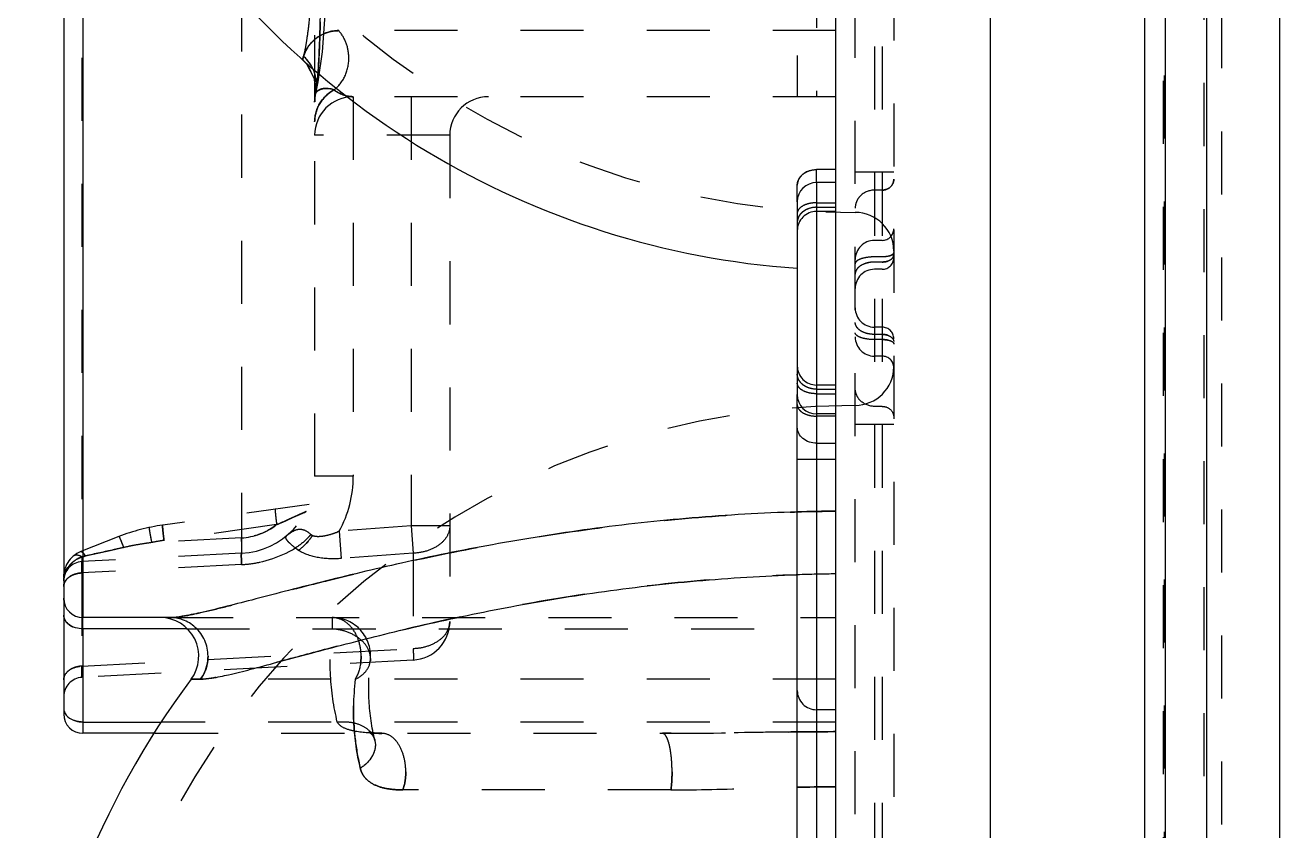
# Model space of a CAD drawing. Header units: millimetres. Extents: x -840 to 1682, y -9216 to -2117.
# Drawn here: x 872.12 to 904.62, y -2565.39 to -2544.51 of the extents above; entities that cross this region are included whole.
import ezdxf

# ---------------------------------------------------------------- set-up
doc = ezdxf.new("R2010")
doc.units = ezdxf.units.MM
doc.header["$LTSCALE"] = 16.335
doc.linetypes.add('HIDDEN', pattern=[0.2, 0.1, -0.1])
doc.layers.get('0').update_dxf_attribs({"linetype": 'CONTINUOUS'})
doc.layers.add('DEFAULT_2', color=8, linetype='HIDDEN')

msp = doc.modelspace()

# ---------------------------------------------------------------- linework, layer by layer
at = {"color": 7, "linetype": 'Continuous'}
for p, q in [((901.644, -2400.707), (901.644, -2613.018)), ((902.722, -2612.962), (902.722, -2400.763)), ((901.117, -2612.519), (901.117, -2401.206)), ((904.617, -2610.965), (904.617, -2402.76)), ((897.117, -2411.862), (897.117, -2601.862)), ((893.117, -2597.862), (893.117, -2415.862)), ((873.117, -2535.502), (873.117, -2559.362)), ((873.617, -2537.176), (873.617, -2559.862)), ((893.117, -2548.586), (892.617, -2548.586)), ((892.617, -2548.586), (892.617, -2594.306)), ((892.117, -2549.086), (892.117, -2554.085)), ((892.117, -2593.806), (892.117, -2554.216)), ((893.117, -2554.586), (892.617, -2554.586)), ((892.617, -2555.344), (893.117, -2555.344)), ((893.117, -2555.762), (892.117, -2555.762)), ((873.117, -2559.414), (873.117, -2562.362)), ((875.869, -2559.862), (873.617, -2559.862)), ((876.297, -2560.155), (873.617, -2560.155)), ((873.617, -2560.155), (873.617, -2562.862)), ((876.418, -2561.461), (876.658, -2561.462)), ((873.617, -2562.57), (875.64, -2562.57)), ((875.486, -2562.862), (873.617, -2562.862))]:
    msp.add_line(p, q, dxfattribs=at)
for centre, radius, start, end in [((893.617, -2529.362), 21.5, 157.7989, 265.9994), ((892.617, -2549.086), 0.5, 90, 180), ((892.617, -2554.086), 0.5, 180, 270), ((873.617, -2559.362), 0.5, 180, 270), ((875.617, -2560.862), 1, 323.1301, 90), ((893.617, -2574.362), 21.5, 143.1301, 268.6674), ((873.617, -2562.362), 0.5, 180, 270)]:
    msp.add_arc(centre, radius, start, end, dxfattribs=at)
for points, knots in [([(892.617, -2555.344), (892.493, -2555.344), (892.3, -2555.283), (892.146, -2555.095), (892.117, -2554.981), (892.117, -2554.926)], [0, 0, 0, 0, 0.525601, 0.769484, 1, 1, 1, 1]), ([(892.116, -2557.124), (891.209, -2557.152), (889.416, -2557.254), (886.782, -2557.545), (884.271, -2557.947), (881.942, -2558.421), (880.148, -2558.851), (878.857, -2559.18), (878.023, -2559.398), (877.3, -2559.584), (876.7, -2559.73), (876.238, -2559.825), (875.975, -2559.862), (875.869, -2559.862)], [0, 0, 0, 0, 0.164782, 0.326069, 0.481158, 0.626582, 0.757768, 0.816203, 0.868701, 0.914291, 0.951968, 0.980783, 1, 1, 1, 1]), ([(876.658, -2561.462), (876.757, -2561.462), (877.004, -2561.427), (877.435, -2561.335), (877.997, -2561.194), (878.676, -2561.013), (879.46, -2560.802), (880.68, -2560.478), (882.382, -2560.053), (884.599, -2559.583), (886.999, -2559.18), (889.523, -2558.887), (891.244, -2558.782), (892.115, -2558.753)], [0, 0, 0, 0, 0.018904, 0.047199, 0.084281, 0.129261, 0.181171, 0.239142, 0.369991, 0.515584, 0.6714, 0.833829, 1, 1, 1, 1]), ([(873.184, -2559.979), (873.174, -2559.965), (873.137, -2559.913), (873.117, -2559.849), (873.117, -2559.802)], [0, 0, 0, 0, 0.265158, 1, 1, 1, 1]), ([(873.367, -2560.108), (873.349, -2560.1), (873.281, -2560.069), (873.219, -2560.021), (873.184, -2559.979)], [0, 0, 0, 0, 0.26708, 1, 1, 1, 1]), ([(876.855, -2560.862), (876.855, -2560.724), (876.797, -2560.443), (876.553, -2560.104), (876.221, -2559.904), (875.98, -2559.862), (875.869, -2559.862)], [0, 0, 0, 0, 0.267981, 0.537295, 0.785636, 1, 1, 1, 1]), ([(873.617, -2560.155), (873.553, -2560.155), (873.467, -2560.143), (873.387, -2560.116), (873.367, -2560.108)], [0, 0, 0, 0, 0.755851, 1, 1, 1, 1]), ([(876.658, -2561.462), (876.687, -2561.424), (876.8, -2561.244), (876.855, -2561.027), (876.855, -2560.862)], [0, 0, 0, 0, 0.226307, 1, 1, 1, 1]), ([(873.117, -2562.216), (873.117, -2562.279), (873.176, -2562.417), (873.298, -2562.494), (873.367, -2562.522)], [0, 0, 0, 0, 0.457524, 1, 1, 1, 1]), ([(873.367, -2562.522), (873.387, -2562.53), (873.467, -2562.558), (873.553, -2562.57), (873.617, -2562.57)], [0, 0, 0, 0, 0.244149, 1, 1, 1, 1])]:
    msp.add_open_spline(points, degree=3, knots=knots, dxfattribs=at)
at = {"layer": 'DEFAULT_2', "color": 8, "linetype": 'HIDDEN'}
for p, q in [((901.591, -2402.204), (901.591, -2611.521)), ((902.644, -2402.259), (902.644, -2611.466)), ((903.117, -2610.967), (903.117, -2402.758)), ((901.617, -2411.862), (901.617, -2601.862)), ((894.617, -2415.862), (894.617, -2597.862)), ((893.617, -2594.362), (893.617, -2419.362)), ((894.117, -2420.919), (894.117, -2592.806)), ((894.317, -2420.919), (894.317, -2592.806)), ((892.117, -2509.359), (892.117, -2546.362)), ((879.617, -2512.1), (879.617, -2556.199)), ((873.591, -2532.287), (873.591, -2558.412)), ((892.617, -2536.408), (892.617, -2546.362)), ((877.722, -2540.294), (877.722, -2558.196)), ((879.817, -2545.196), (879.906, -2543.999)), ((893.117, -2544.651), (880.24, -2544.651)), ((879.33, -2545.314), (879.305, -2545.406)), ((879.33, -2545.314), (879.306, -2545.407)), ((879.304, -2545.405), (879.416, -2545.522)), ((879.306, -2545.407), (879.407, -2545.512)), ((879.407, -2545.512), (879.605, -2545.891)), ((879.416, -2545.522), (879.609, -2545.909)), ((879.605, -2545.891), (879.628, -2546.302)), ((879.609, -2545.909), (879.628, -2546.301)), ((879.612, -2545.917), (879.628, -2546.302)), ((879.617, -2546.503), (879.65, -2546.249)), ((879.628, -2546.302), (879.617, -2546.45)), ((879.641, -2546.274), (879.628, -2546.302)), ((879.641, -2546.274), (879.65, -2546.249)), ((879.653, -2546.237), (879.65, -2546.249)), ((893.117, -2546.362), (880.617, -2546.362)), ((880.617, -2546.362), (880.617, -2556.199)), ((882.117, -2546.362), (882.117, -2557.488)), ((883.117, -2547.362), (879.617, -2547.362)), ((883.117, -2547.362), (883.117, -2559.964)), ((893.117, -2548.251), (892.617, -2548.251)), ((892.617, -2548.586), (892.617, -2548.251)), ((894.617, -2548.317), (893.617, -2548.317)), ((892.117, -2549.086), (892.117, -2548.659)), ((894.317, -2548.784), (894.117, -2548.784)), ((892.617, -2549.111), (893.117, -2549.111)), ((892.617, -2549.229), (893.117, -2549.229)), ((893.117, -2549.336), (892.617, -2549.336)), ((894.317, -2550.086), (894.117, -2550.086)), ((894.317, -2550.514), (894.117, -2550.514)), ((894.317, -2550.648), (894.117, -2550.648)), ((894.317, -2550.836), (894.117, -2550.836)), ((894.317, -2552.336), (894.117, -2552.336)), ((894.317, -2552.523), (894.117, -2552.523)), ((894.317, -2552.657), (894.117, -2552.657)), ((894.317, -2553.086), (894.117, -2553.086)), ((893.117, -2553.836), (892.617, -2553.836)), ((892.117, -2554.216), (892.117, -2554.085)), ((892.617, -2553.943), (893.117, -2553.943)), ((892.617, -2554.061), (893.117, -2554.061)), ((894.317, -2554.388), (894.117, -2554.388)), ((893.117, -2554.642), (892.617, -2554.642)), ((894.617, -2554.855), (893.617, -2554.855)), ((880.617, -2556.199), (879.617, -2556.199)), ((879.478, -2556.932), (875.682, -2557.466)), ((879.35, -2557.135), (879.376, -2557.123)), ((878.633, -2557.452), (875.717, -2557.862)), ((882.117, -2557.488), (880.256, -2557.626)), ((880.256, -2557.626), (880.308, -2558.332)), ((883.117, -2557.488), (882.117, -2557.488)), ((882.117, -2557.488), (882.17, -2558.194)), ((874.549, -2557.763), (873.561, -2558.151)), ((874.325, -2558.123), (874.615, -2558.059)), ((874.615, -2558.059), (874.67, -2558.046)), ((877.722, -2557.797), (875.396, -2557.918)), ((877.722, -2558.196), (873.591, -2558.412)), ((873.678, -2558.266), (874.325, -2558.123)), ((882.17, -2558.194), (880.308, -2558.332)), ((882.17, -2558.194), (882.17, -2560.67)), ((877.722, -2558.488), (873.591, -2558.705)), ((873.591, -2558.705), (873.591, -2561.12)), ((873.117, -2559.414), (873.117, -2559.362)), ((873.617, -2560.155), (873.617, -2559.862)), ((875.869, -2559.862), (893.117, -2559.862)), ((880.067, -2559.862), (880.067, -2560.155)), ((876.297, -2560.155), (892.117, -2560.155)), ((873.591, -2561.12), (882.17, -2560.67)), ((882.17, -2560.963), (873.591, -2561.412)), ((881.064, -2560.923), (881.06, -2560.983)), ((893.117, -2561.462), (876.418, -2561.462)), ((893.117, -2562.251), (892.617, -2562.251)), ((893.117, -2562.57), (875.64, -2562.57)), ((875.486, -2562.862), (888.623, -2562.862)), ((881.028, -2562.824), (881.021, -2562.821)), ((881.021, -2562.821), (881.032, -2562.828)), ((881.032, -2562.828), (881.07, -2562.858)), ((881.07, -2562.858), (881.114, -2562.909)), ((881.114, -2562.909), (881.151, -2562.972)), ((881.169, -2563.018), (881.177, -2563.047)), ((881.177, -2563.046), (881.178, -2563.051)), ((881.178, -2563.051), (881.19, -2563.16)), ((881.178, -2563.052), (881.19, -2563.16)), ((888.845, -2564.329), (881.905, -2564.329))]:
    msp.add_line(p, q, dxfattribs=at)
for points in [[(879.653, -2546.237), (879.71, -2545.976), (879.817, -2545.196)], [(879.303, -2545.405), (879.43, -2545.54), (879.612, -2545.917)], [(881.022, -2562.822), (881.021, -2562.821), (881.047, -2562.839)], [(881.36, -2562.862), (881.216, -2562.857), (881.106, -2562.843), (881.038, -2562.827), (881.022, -2562.822)], [(881.229, -2562.858), (881.123, -2562.846), (881.051, -2562.831), (881.028, -2562.824)], [(881.047, -2562.839), (881.094, -2562.884), (881.139, -2562.948), (881.169, -2563.018)], [(881.151, -2562.972), (881.174, -2563.035), (881.177, -2563.045)]]:
    msp.add_lwpolyline(points, dxfattribs=at)
for centre, radius, start, end in [((893.617, -2529.362), 20, 90, 270), ((878.673, -2546.059), 0.992, 8.0709, 48.2993), ((866.28, -2544.809), 13.458, 355.6673, 356.3039), ((861.33, -2544.483), 18.419, 356.2852, 356.8278), ((879.52, -2545.429), 0.966, 318.0508, 320.8029), ((880.619, -2546.492), 1.001, 167.4317, 179.9808), ((880.617, -2547.362), 1, 90, 180), ((880.618, -2545.642), 0.721, 266.688, 269.983), ((884.117, -2547.362), 1, 90, 180), ((892.617, -2549.836), 0.5, 90, 180), ((893.617, -2550.362), 1, 0, 90), ((894.317, -2549.786), 0.3, 270, 0), ((894.117, -2550.586), 0.5, 90, 180), ((894.317, -2550.536), 0.3, 270, 0), ((894.117, -2551.336), 0.5, 90, 180), ((894.117, -2551.836), 0.5, 180, 270), ((894.317, -2552.636), 0.3, 0, 90), ((894.117, -2552.586), 0.5, 180, 270), ((894.317, -2553.386), 0.3, 0, 90), ((892.617, -2553.336), 0.5, 180, 270), ((893.617, -2553.362), 1, 270, 0), ((893.617, -2574.362), 20, 90, 270), ((877.617, -2556.199), 2, 273, 359.9997), ((877.617, -2556.199), 3, 331.5902, 360), ((876.239, -2551.559), 6.361, 292.1148, 293.2213), ((874.819, -2548.257), 9.955, 293.2357, 294.1017), ((893.619, -2607.116), 50.015, 90.575, 91.723), ((876.378, -2562.417), 5, 98, 111.4545), ((882.215, -2556.942), 6.563, 186.2707, 188.0513), ((877.638, -2556.199), 1.599, 272.9982, 308.4575), ((876.53, -2566.485), 8.641, 97.5424, 102.4277), ((876.458, -2566.118), 8.267, 100.8337, 102.4864), ((876.516, -2566.424), 8.579, 99.2003, 100.8347), ((876.557, -2566.674), 8.832, 97.5561, 99.2013), ((876.356, -2562.414), 4.597, 97.9988, 102.0629), ((876.359, -2562.43), 4.614, 99.3561, 102.0558), ((876.351, -2562.379), 4.562, 97.998, 99.3633), ((877.572, -2555.503), 2.987, 272.9986, 301.2045), ((877.59, -2555.534), 2.951, 300.0207, 301.2151), ((879.7, -2557.361), 0.908, 230.2085, 236.7584), ((873.817, -2558.803), 0.7, 111.4547, 185.3746), ((873.755, -2558.876), 0.605, 109.8967, 119.1545), ((873.747, -2558.856), 0.584, 104.6095, 109.8629), ((873.617, -2558.911), 0.5, 93.0021, 180.0441), ((892.477, -2558.398), 18.888, 180.4487, 180.9297), ((877.562, -2555.47), 3.023, 273.0327, 282.1666), ((893.614, -2604.176), 45.448, 90.6258, 91.8896), ((880.067, -2560.862), 1, 353.0518, 90), ((882.117, -2559.964), 1, 273, 0), ((879.497, -2560.862), 1.323, 352.4993, 0.0021), ((880.563, -2560.922), 0.5, 348.4836, 353.0033), ((873.616, -2561.757), 0.637, 92.197, 98.1451), ((873.617, -2561.912), 0.5, 93, 180), ((887.158, -2562.252), 6.536, 173.065, 185.3645), ((887.171, -2562.248), 6.55, 185.3873, 186.631), ((881.321, -2558.178), 4.684, 266.8304, 267.9664), ((880.678, -2563.17), 0.515, 26.8518, 31.8479), ((880.695, -2563.161), 0.496, 13.4057, 26.8677), ((881.356, -2557.109), 5.754, 267.9986, 270.0427), ((893.608, -2695.836), 133.018, 90.21145, 90.6423), ((887.28, -2562.233), 6.659, 186.6501, 193.3389), ((894.036, -2669.455), 105.213, 90.5004, 91.04549)]:
    msp.add_arc(centre, radius, start, end, dxfattribs=at)
msp.add_ellipse((892.617, -2561.751), major_axis=(0.5, 0), ratio=1, start_param=3.141593, end_param=4.712389, dxfattribs=at)
for points, knots in [([(879.33, -2545.314), (879.349, -2545.256), (879.383, -2545.1), (879.431, -2544.812), (879.48, -2544.415), (879.546, -2543.673), (879.601, -2542.488), (879.622, -2540.783), (879.592, -2538.74), (879.521, -2536.423), (879.421, -2533.904), (879.357, -2532.165), (879.33, -2531.274)], [0, 0, 0, 0, 0.01318, 0.033941, 0.062318, 0.098335, 0.192886, 0.315244, 0.462127, 0.628739, 0.80983, 1, 1, 1, 1]), ([(879.641, -2531.353), (879.655, -2532.294), (879.688, -2534.134), (879.739, -2536.804), (879.776, -2539.268), (879.793, -2541.446), (879.788, -2543.049), (879.77, -2544.135), (879.753, -2544.787), (879.731, -2545.323), (879.708, -2545.738), (879.683, -2546.029), (879.665, -2546.183), (879.653, -2546.237)], [0, 0, 0, 0, 0.189462, 0.370778, 0.538092, 0.686032, 0.809587, 0.861006, 0.90496, 0.941042, 0.968999, 0.988693, 1, 1, 1, 1]), ([(879.721, -2545.502), (879.738, -2545.185), (879.765, -2544.433), (879.798, -2542.507), (879.79, -2540.898), (879.778, -2539.725)], [0, 0, 0, 0, 0.165062, 0.390667, 1, 1, 1, 1]), ([(880.24, -2544.651), (880.043, -2544.646), (879.768, -2544.743), (879.528, -2544.959), (879.426, -2545.098), (879.371, -2545.205), (879.342, -2545.278), (879.327, -2545.322), (879.318, -2545.356), (879.309, -2545.382), (879.309, -2545.397), (879.304, -2545.405), (879.305, -2545.406)], [0, 0, 0, 0, 0.458965, 0.619135, 0.750675, 0.856063, 0.898798, 0.934482, 0.962796, 0.983373, 0.995824, 1, 1, 1, 1]), ([(880.24, -2544.651), (880.043, -2544.647), (879.768, -2544.743), (879.528, -2544.959), (879.426, -2545.098), (879.371, -2545.205), (879.342, -2545.278), (879.327, -2545.322), (879.318, -2545.356), (879.309, -2545.382), (879.309, -2545.397), (879.304, -2545.405), (879.305, -2545.406)], [0, 0, 0, 0, 0.458961, 0.619129, 0.750668, 0.856053, 0.898788, 0.934473, 0.962787, 0.983368, 0.995824, 1, 1, 1, 1]), ([(879.306, -2545.407), (879.304, -2545.406), (879.308, -2545.397), (879.309, -2545.382), (879.317, -2545.356), (879.327, -2545.322), (879.342, -2545.278), (879.371, -2545.205), (879.426, -2545.097), (879.528, -2544.96), (879.685, -2544.818), (879.869, -2544.718), (880.061, -2544.66), (880.177, -2544.651), (880.24, -2544.651)], [0, 0, 0, 0, 0.004675, 0.017281, 0.037659, 0.065623, 0.10098, 0.143386, 0.248022, 0.378467, 0.537313, 0.734319, 0.854472, 1, 1, 1, 1]), ([(880.502, -2545.362), (880.502, -2545.232), (880.458, -2544.973), (880.324, -2544.746), (880.24, -2544.651)], [0, 0, 0, 0, 0.507721, 1, 1, 1, 1]), ([(879.329, -2545.319), (879.338, -2545.29), (879.397, -2545.128), (879.503, -2544.98), (879.612, -2544.887)], [0, 0, 0, 0, 0.173369, 1, 1, 1, 1]), ([(879.305, -2545.406), (879.304, -2545.405), (879.309, -2545.395), (879.31, -2545.38), (879.319, -2545.351), (879.325, -2545.329), (879.329, -2545.317)], [0, 0, 0, 0, 0.068008, 0.258154, 0.569466, 1, 1, 1, 1]), ([(879.305, -2545.406), (879.307, -2545.406), (879.305, -2545.395), (879.313, -2545.382), (879.318, -2545.352), (879.325, -2545.331), (879.329, -2545.319)], [0, 0, 0, 0, 0.06358, 0.253607, 0.567969, 1, 1, 1, 1]), ([(879.305, -2545.406), (879.307, -2545.406), (879.306, -2545.399), (879.309, -2545.393), (879.312, -2545.378), (879.318, -2545.353), (879.325, -2545.331), (879.329, -2545.319)], [0, 0, 0, 0, 0.063419, 0.142589, 0.253417, 0.567829, 1, 1, 1, 1]), ([(879.641, -2546.274), (879.68, -2546.099), (879.661, -2545.731), (879.457, -2545.427), (879.33, -2545.315)], [0, 0, 0, 0, 0.513953, 1, 1, 1, 1]), ([(880.117, -2546.188), (880.238, -2546.094), (880.436, -2545.837), (880.502, -2545.522), (880.502, -2545.362)], [0, 0, 0, 0, 0.488968, 1, 1, 1, 1]), ([(879.653, -2546.237), (879.664, -2546.187), (879.681, -2546.05), (879.693, -2545.912), (879.7, -2545.825)], [0, 0, 0, 0, 0.369086, 1, 1, 1, 1]), ([(879.617, -2547.013), (879.617, -2546.842), (879.717, -2546.502), (879.975, -2546.266), (880.118, -2546.188)], [0, 0, 0, 0, 0.51223, 1, 1, 1, 1]), ([(880.118, -2546.188), (879.97, -2546.269), (879.713, -2546.508), (879.617, -2546.848), (879.617, -2547.013)], [0, 0, 0, 0, 0.505365, 1, 1, 1, 1]), ([(880.118, -2546.188), (880.082, -2546.17), (880.013, -2546.157), (879.925, -2546.152), (879.859, -2546.149), (879.796, -2546.161), (879.738, -2546.181), (879.675, -2546.229), (879.656, -2546.244), (879.623, -2546.308), (879.628, -2546.302)], [0, 0, 0, 0, 0.215863, 0.370027, 0.480604, 0.573964, 0.717423, 0.822659, 0.955181, 1, 1, 1, 1]), ([(879.629, -2546.301), (879.627, -2546.3), (879.634, -2546.293), (879.636, -2546.28), (879.651, -2546.258), (879.672, -2546.231), (879.709, -2546.2), (879.765, -2546.17), (879.849, -2546.147), (879.916, -2546.152), (879.955, -2546.153)], [0, 0, 0, 0, 0.013121, 0.052203, 0.116816, 0.207958, 0.327787, 0.48619, 0.698116, 1, 1, 1, 1]), ([(879.628, -2546.302), (879.627, -2546.308), (879.639, -2546.274), (879.65, -2546.261), (879.674, -2546.229), (879.71, -2546.2), (879.767, -2546.169), (879.852, -2546.147), (879.92, -2546.152), (879.96, -2546.154)], [0, 0, 0, 0, 0.052826, 0.11684, 0.207339, 0.327233, 0.483828, 0.696422, 1, 1, 1, 1]), ([(880.118, -2546.188), (880.058, -2546.156), (879.947, -2546.152), (879.815, -2546.152), (879.737, -2546.183), (879.686, -2546.217), (879.657, -2546.25), (879.641, -2546.273), (879.634, -2546.288), (879.63, -2546.293), (879.63, -2546.303), (879.629, -2546.301)], [0, 0, 0, 0, 0.370307, 0.571593, 0.717414, 0.822141, 0.90051, 0.955617, 0.974952, 0.988834, 1, 1, 1, 1]), ([(880.118, -2546.188), (880.057, -2546.156), (879.947, -2546.152), (879.815, -2546.152), (879.737, -2546.183), (879.686, -2546.217), (879.657, -2546.25), (879.641, -2546.273), (879.634, -2546.288), (879.63, -2546.293), (879.63, -2546.303), (879.629, -2546.301)], [0, 0, 0, 0, 0.370307, 0.571598, 0.717415, 0.82215, 0.90052, 0.955628, 0.974961, 0.98884, 1, 1, 1, 1]), ([(879.629, -2546.3), (879.629, -2546.299), (879.633, -2546.29), (879.637, -2546.281), (879.641, -2546.274)], [0, 0, 0, 0, 0.146144, 1, 1, 1, 1]), ([(880.117, -2546.188), (880.192, -2546.241), (880.351, -2546.329), (880.53, -2546.362), (880.617, -2546.362)], [0, 0, 0, 0, 0.512857, 1, 1, 1, 1]), ([(880.117, -2546.188), (880.192, -2546.241), (880.351, -2546.329), (880.53, -2546.362), (880.617, -2546.362)], [0, 0, 0, 0, 0.512856, 1, 1, 1, 1]), ([(880.576, -2546.361), (880.536, -2546.359), (880.372, -2546.336), (880.219, -2546.26), (880.117, -2546.188)], [0, 0, 0, 0, 0.243074, 1, 1, 1, 1]), ([(880.576, -2546.361), (880.536, -2546.359), (880.372, -2546.336), (880.219, -2546.26), (880.117, -2546.188)], [0, 0, 0, 0, 0.243074, 1, 1, 1, 1]), ([(880.576, -2546.361), (880.536, -2546.359), (880.372, -2546.336), (880.219, -2546.26), (880.117, -2546.188)], [0, 0, 0, 0, 0.243074, 1, 1, 1, 1]), ([(892.117, -2548.659), (892.117, -2548.606), (892.146, -2548.495), (892.26, -2548.36), (892.425, -2548.272), (892.553, -2548.251), (892.617, -2548.251)], [0, 0, 0, 0, 0.224661, 0.46546, 0.7264, 1, 1, 1, 1]), ([(892.365, -2548.307), (892.347, -2548.316), (892.279, -2548.353), (892.219, -2548.407), (892.186, -2548.454)], [0, 0, 0, 0, 0.260929, 1, 1, 1, 1]), ([(892.186, -2548.454), (892.175, -2548.469), (892.137, -2548.531), (892.117, -2548.605), (892.117, -2548.659)], [0, 0, 0, 0, 0.259741, 1, 1, 1, 1]), ([(894.317, -2548.784), (894.393, -2548.784), (894.548, -2548.729), (894.617, -2548.576), (894.617, -2548.503)], [0, 0, 0, 0, 0.511817, 1, 1, 1, 1]), ([(894.117, -2548.784), (893.991, -2548.784), (893.792, -2548.858), (893.645, -2549.065), (893.617, -2549.19), (893.617, -2549.251)], [0, 0, 0, 0, 0.506792, 0.756013, 1, 1, 1, 1]), ([(892.617, -2549.111), (892.553, -2549.111), (892.431, -2549.124), (892.27, -2549.179), (892.153, -2549.265), (892.117, -2549.348), (892.117, -2549.386)], [0, 0, 0, 0, 0.31132, 0.591593, 0.818932, 1, 1, 1, 1]), ([(892.617, -2549.229), (892.553, -2549.229), (892.427, -2549.248), (892.261, -2549.331), (892.147, -2549.461), (892.117, -2549.57), (892.117, -2549.621)], [0, 0, 0, 0, 0.276659, 0.539002, 0.778428, 1, 1, 1, 1]), ([(892.367, -2549.281), (892.349, -2549.29), (892.28, -2549.326), (892.218, -2549.379), (892.184, -2549.425)], [0, 0, 0, 0, 0.262534, 1, 1, 1, 1]), ([(892.184, -2549.425), (892.174, -2549.44), (892.137, -2549.499), (892.117, -2549.57), (892.117, -2549.621)], [0, 0, 0, 0, 0.26037, 1, 1, 1, 1]), ([(894.117, -2550.514), (894.054, -2550.514), (893.934, -2550.522), (893.776, -2550.558), (893.663, -2550.606), (893.617, -2550.667), (893.617, -2550.693)], [0, 0, 0, 0, 0.342326, 0.64081, 0.860292, 1, 1, 1, 1]), ([(894.617, -2550.398), (894.617, -2550.438), (894.534, -2550.491), (894.429, -2550.507), (894.356, -2550.514), (894.317, -2550.514)], [0, 0, 0, 0, 0.363301, 0.659413, 1, 1, 1, 1]), ([(894.617, -2550.407), (894.617, -2550.423), (894.59, -2550.459), (894.522, -2550.488), (894.428, -2550.51), (894.356, -2550.514), (894.317, -2550.514)], [0, 0, 0, 0, 0.139612, 0.358939, 0.657531, 1, 1, 1, 1]), ([(894.617, -2550.461), (894.617, -2550.486), (894.598, -2550.541), (894.528, -2550.601), (894.43, -2550.639), (894.356, -2550.648), (894.317, -2550.648)], [0, 0, 0, 0, 0.195066, 0.425991, 0.700104, 1, 1, 1, 1]), ([(894.597, -2550.443), (894.6, -2550.44), (894.611, -2550.426), (894.617, -2550.41), (894.617, -2550.398)], [0, 0, 0, 0, 0.283994, 1, 1, 1, 1]), ([(894.601, -2550.442), (894.604, -2550.439), (894.612, -2550.429), (894.617, -2550.416), (894.617, -2550.407)], [0, 0, 0, 0, 0.284924, 1, 1, 1, 1]), ([(894.117, -2550.648), (894.053, -2550.648), (893.93, -2550.663), (893.767, -2550.727), (893.65, -2550.827), (893.617, -2550.919), (893.617, -2550.961)], [0, 0, 0, 0, 0.299764, 0.573772, 0.804836, 1, 1, 1, 1]), ([(893.684, -2550.804), (893.674, -2550.816), (893.638, -2550.861), (893.617, -2550.919), (893.617, -2550.961)], [0, 0, 0, 0, 0.271677, 1, 1, 1, 1]), ([(894.117, -2550.648), (894.096, -2550.648), (894.011, -2550.652), (893.927, -2550.669), (893.867, -2550.69)], [0, 0, 0, 0, 0.255191, 1, 1, 1, 1]), ([(894.117, -2552.523), (894.053, -2552.523), (893.93, -2552.508), (893.767, -2552.445), (893.65, -2552.344), (893.617, -2552.253), (893.617, -2552.211)], [0, 0, 0, 0, 0.299764, 0.573772, 0.804836, 1, 1, 1, 1]), ([(893.684, -2552.367), (893.674, -2552.355), (893.638, -2552.311), (893.617, -2552.253), (893.617, -2552.211)], [0, 0, 0, 0, 0.271677, 1, 1, 1, 1]), ([(894.117, -2552.657), (894.054, -2552.657), (893.934, -2552.65), (893.776, -2552.613), (893.663, -2552.566), (893.617, -2552.505), (893.617, -2552.479)], [0, 0, 0, 0, 0.342326, 0.64081, 0.860292, 1, 1, 1, 1]), ([(894.117, -2552.523), (894.096, -2552.523), (894.011, -2552.52), (893.927, -2552.503), (893.867, -2552.481)], [0, 0, 0, 0, 0.255191, 1, 1, 1, 1]), ([(894.317, -2552.523), (894.356, -2552.523), (894.43, -2552.532), (894.527, -2552.57), (894.598, -2552.631), (894.617, -2552.686), (894.617, -2552.711)], [0, 0, 0, 0, 0.29965, 0.573546, 0.804719, 1, 1, 1, 1]), ([(894.471, -2552.55), (894.46, -2552.545), (894.41, -2552.53), (894.357, -2552.523), (894.317, -2552.523)], [0, 0, 0, 0, 0.241875, 1, 1, 1, 1]), ([(894.317, -2552.657), (894.356, -2552.657), (894.429, -2552.664), (894.534, -2552.68), (894.617, -2552.733), (894.617, -2552.774)], [0, 0, 0, 0, 0.340288, 0.636178, 1, 1, 1, 1]), ([(894.317, -2552.657), (894.356, -2552.657), (894.428, -2552.662), (894.522, -2552.683), (894.59, -2552.712), (894.617, -2552.749), (894.617, -2552.764)], [0, 0, 0, 0, 0.342204, 0.64058, 0.860174, 1, 1, 1, 1]), ([(894.471, -2552.672), (894.459, -2552.67), (894.409, -2552.661), (894.357, -2552.657), (894.317, -2552.657)], [0, 0, 0, 0, 0.236932, 1, 1, 1, 1]), ([(892.617, -2553.943), (892.553, -2553.943), (892.427, -2553.923), (892.261, -2553.84), (892.147, -2553.71), (892.117, -2553.602), (892.117, -2553.55)], [0, 0, 0, 0, 0.276659, 0.539002, 0.778428, 1, 1, 1, 1]), ([(892.184, -2553.746), (892.174, -2553.732), (892.137, -2553.673), (892.117, -2553.602), (892.117, -2553.55)], [0, 0, 0, 0, 0.26037, 1, 1, 1, 1]), ([(892.617, -2554.061), (892.553, -2554.061), (892.431, -2554.048), (892.27, -2553.993), (892.153, -2553.907), (892.117, -2553.823), (892.117, -2553.786)], [0, 0, 0, 0, 0.31132, 0.591593, 0.818932, 1, 1, 1, 1]), ([(892.367, -2553.89), (892.349, -2553.882), (892.28, -2553.846), (892.218, -2553.793), (892.184, -2553.746)], [0, 0, 0, 0, 0.262534, 1, 1, 1, 1]), ([(894.117, -2554.388), (893.991, -2554.388), (893.792, -2554.314), (893.645, -2554.106), (893.617, -2553.982), (893.617, -2553.921)], [0, 0, 0, 0, 0.506792, 0.756013, 1, 1, 1, 1]), ([(892.117, -2554.343), (892.117, -2554.383), (892.151, -2554.472), (892.268, -2554.568), (892.43, -2554.628), (892.553, -2554.642), (892.617, -2554.642)], [0, 0, 0, 0, 0.190736, 0.419583, 0.695393, 1, 1, 1, 1]), ([(894.317, -2554.388), (894.393, -2554.388), (894.548, -2554.443), (894.617, -2554.596), (894.617, -2554.668)], [0, 0, 0, 0, 0.511817, 1, 1, 1, 1]), ([(878.599, -2557.056), (878.595, -2557.056), (878.596, -2557.073), (878.594, -2557.093), (878.597, -2557.131), (878.6, -2557.175), (878.606, -2557.231), (878.616, -2557.324), (878.626, -2557.399), (878.633, -2557.452)], [0, 0, 0, 0, 0.024708, 0.087776, 0.181411, 0.295155, 0.431134, 0.597675, 1, 1, 1, 1]), ([(875.869, -2559.862), (875.981, -2559.862), (876.261, -2559.821), (876.754, -2559.718), (877.396, -2559.56), (878.171, -2559.359), (879.064, -2559.127), (880.445, -2558.777), (882.358, -2558.329), (884.836, -2557.844), (887.497, -2557.451), (890.278, -2557.187), (892.165, -2557.114), (893.117, -2557.104)], [0, 0, 0, 0, 0.019165, 0.048197, 0.086281, 0.132381, 0.185417, 0.244355, 0.376276, 0.521922, 0.676636, 0.836915, 1, 1, 1, 1]), ([(879.395, -2557.114), (879.395, -2557.116), (879.387, -2557.118), (879.375, -2557.125), (879.353, -2557.134), (879.31, -2557.153), (879.242, -2557.183), (879.146, -2557.226), (879.034, -2557.277), (878.862, -2557.355), (878.727, -2557.414), (878.633, -2557.452)], [0, 0, 0, 0, 0.006512, 0.024276, 0.052697, 0.090915, 0.192698, 0.32156, 0.470729, 0.635381, 1, 1, 1, 1]), ([(878.884, -2557.344), (878.933, -2557.322), (879.088, -2557.252), (879.243, -2557.182), (879.35, -2557.135)], [0, 0, 0, 0, 0.313393, 1, 1, 1, 1]), ([(879.35, -2557.135), (879.361, -2557.13), (879.376, -2557.125), (879.39, -2557.117), (879.395, -2557.116), (879.395, -2557.114)], [0, 0, 0, 0, 0.734122, 0.927831, 1, 1, 1, 1]), ([(879.376, -2557.123), (879.381, -2557.121), (879.386, -2557.118), (879.395, -2557.116), (879.395, -2557.114)], [0, 0, 0, 0, 0.731849, 1, 1, 1, 1]), ([(875.333, -2557.527), (875.33, -2557.528), (875.332, -2557.545), (875.331, -2557.564), (875.337, -2557.602), (875.343, -2557.646), (875.353, -2557.701), (875.37, -2557.792), (875.385, -2557.866), (875.396, -2557.918)], [0, 0, 0, 0, 0.024645, 0.087594, 0.181223, 0.294886, 0.430818, 0.597447, 1, 1, 1, 1]), ([(875.333, -2557.527), (875.331, -2557.528), (875.331, -2557.535), (875.331, -2557.546), (875.332, -2557.565), (875.336, -2557.599), (875.344, -2557.653), (875.352, -2557.698), (875.357, -2557.724)], [0, 0, 0, 0, 0.025386, 0.086927, 0.182015, 0.305143, 0.609065, 1, 1, 1, 1]), ([(875.357, -2557.724), (875.36, -2557.738), (875.372, -2557.803), (875.385, -2557.868), (875.396, -2557.918)], [0, 0, 0, 0, 0.223055, 1, 1, 1, 1]), ([(875.717, -2557.862), (875.71, -2557.811), (875.7, -2557.738), (875.69, -2557.646), (875.684, -2557.586), (875.68, -2557.538), (875.678, -2557.5), (875.679, -2557.481), (875.679, -2557.466), (875.682, -2557.466)], [0, 0, 0, 0, 0.381014, 0.553726, 0.704641, 0.82858, 0.920734, 0.978191, 1, 1, 1, 1]), ([(875.682, -2557.466), (875.681, -2557.466), (875.679, -2557.472), (875.678, -2557.488), (875.679, -2557.526), (875.684, -2557.585), (875.688, -2557.633), (875.691, -2557.659)], [0, 0, 0, 0, 0.021824, 0.074169, 0.272736, 0.587983, 1, 1, 1, 1]), ([(878.891, -2557.741), (878.878, -2557.752), (878.853, -2557.788), (878.898, -2557.867), (878.988, -2557.95), (879.069, -2558.02), (879.12, -2558.059)], [0, 0, 0, 0, 0.115559, 0.267142, 0.556453, 1, 1, 1, 1]), ([(878.891, -2557.741), (878.878, -2557.752), (878.853, -2557.788), (878.897, -2557.867), (878.988, -2557.95), (879.069, -2558.02), (879.119, -2558.059)], [0, 0, 0, 0, 0.114576, 0.26756, 0.556592, 1, 1, 1, 1]), ([(878.89, -2557.742), (878.937, -2557.703), (879.029, -2557.632), (879.188, -2557.559), (879.371, -2557.586), (879.469, -2557.662), (879.516, -2557.71)], [0, 0, 0, 0, 0.258461, 0.49083, 0.718753, 1, 1, 1, 1]), ([(878.89, -2557.742), (878.937, -2557.703), (879.029, -2557.632), (879.188, -2557.559), (879.371, -2557.586), (879.469, -2557.662), (879.516, -2557.71)], [0, 0, 0, 0, 0.258508, 0.490797, 0.718741, 1, 1, 1, 1]), ([(879.516, -2557.71), (879.487, -2557.744), (879.369, -2557.876), (879.232, -2557.99), (879.119, -2558.059)], [0, 0, 0, 0, 0.256433, 1, 1, 1, 1]), ([(879.516, -2557.71), (879.487, -2557.744), (879.369, -2557.876), (879.232, -2557.99), (879.119, -2558.059)], [0, 0, 0, 0, 0.25645, 1, 1, 1, 1]), ([(879.516, -2557.71), (879.487, -2557.744), (879.369, -2557.876), (879.232, -2557.99), (879.12, -2558.059)], [0, 0, 0, 0, 0.256438, 1, 1, 1, 1]), ([(879.516, -2557.71), (879.487, -2557.744), (879.369, -2557.876), (879.232, -2557.99), (879.12, -2558.059)], [0, 0, 0, 0, 0.256453, 1, 1, 1, 1]), ([(879.559, -2557.738), (879.534, -2557.775), (879.429, -2557.915), (879.306, -2558.042), (879.203, -2558.12)], [0, 0, 0, 0, 0.256502, 1, 1, 1, 1]), ([(879.56, -2557.738), (879.534, -2557.776), (879.429, -2557.916), (879.305, -2558.042), (879.203, -2558.12)], [0, 0, 0, 0, 0.26088, 1, 1, 1, 1]), ([(879.56, -2557.738), (879.534, -2557.776), (879.429, -2557.916), (879.305, -2558.042), (879.203, -2558.12)], [0, 0, 0, 0, 0.260876, 1, 1, 1, 1]), ([(879.559, -2557.738), (879.534, -2557.776), (879.429, -2557.915), (879.306, -2558.042), (879.203, -2558.12)], [0, 0, 0, 0, 0.259544, 1, 1, 1, 1]), ([(880.256, -2557.626), (880.136, -2557.678), (879.954, -2557.741), (879.717, -2557.773), (879.604, -2557.759), (879.559, -2557.738)], [0, 0, 0, 0, 0.545009, 0.79332, 1, 1, 1, 1]), ([(880.256, -2557.626), (880.143, -2557.676), (879.968, -2557.737), (879.732, -2557.772), (879.61, -2557.762), (879.559, -2557.738)], [0, 0, 0, 0, 0.514203, 0.765377, 1, 1, 1, 1]), ([(883.117, -2557.488), (883.117, -2557.579), (883.061, -2557.772), (882.843, -2557.999), (882.532, -2558.15), (882.294, -2558.19), (882.17, -2558.194)], [0, 0, 0, 0, 0.210424, 0.445338, 0.711809, 1, 1, 1, 1]), ([(874.67, -2558.046), (874.587, -2558.065), (874.256, -2558.138), (873.926, -2558.211), (873.678, -2558.266)], [0, 0, 0, 0, 0.251601, 1, 1, 1, 1]), ([(874.549, -2557.763), (874.551, -2557.763), (874.554, -2557.774), (874.562, -2557.785), (874.572, -2557.81), (874.586, -2557.84), (874.602, -2557.879), (874.631, -2557.949), (874.654, -2558.006), (874.67, -2558.046)], [0, 0, 0, 0, 0.020622, 0.076338, 0.159506, 0.265654, 0.403362, 0.574181, 1, 1, 1, 1]), ([(874.549, -2557.763), (874.551, -2557.763), (874.555, -2557.775), (874.563, -2557.786), (874.573, -2557.813), (874.587, -2557.843), (874.604, -2557.883), (874.632, -2557.951), (874.654, -2558.007), (874.67, -2558.046)], [0, 0, 0, 0, 0.021403, 0.080019, 0.169389, 0.280992, 0.416733, 0.584118, 1, 1, 1, 1]), ([(877.722, -2558.196), (877.725, -2558.196), (877.726, -2558.181), (877.729, -2558.162), (877.73, -2558.123), (877.731, -2558.075), (877.73, -2558.015), (877.728, -2557.921), (877.725, -2557.847), (877.722, -2557.797)], [0, 0, 0, 0, 0.021868, 0.07941, 0.171654, 0.295674, 0.44664, 0.619344, 1, 1, 1, 1]), ([(873.158, -2558.714), (873.151, -2558.731), (873.187, -2558.632), (873.209, -2558.599), (873.257, -2558.522), (873.31, -2558.462), (873.372, -2558.404), (873.465, -2558.34), (873.545, -2558.305), (873.6, -2558.291)], [0, 0, 0, 0, 0.085529, 0.209089, 0.336473, 0.466152, 0.597547, 0.730601, 1, 1, 1, 1]), ([(873.379, -2558.257), (873.386, -2558.251), (873.429, -2558.23), (873.479, -2558.239), (873.514, -2558.25)], [0, 0, 0, 0, 0.209734, 1, 1, 1, 1]), ([(873.379, -2558.257), (873.404, -2558.237), (873.492, -2558.233), (873.561, -2558.267), (873.6, -2558.291)], [0, 0, 0, 0, 0.412566, 1, 1, 1, 1]), ([(873.561, -2558.151), (873.568, -2558.149), (873.59, -2558.156), (873.63, -2558.194), (873.659, -2558.235), (873.678, -2558.266)], [0, 0, 0, 0, 0.132168, 0.34649, 1, 1, 1, 1]), ([(873.591, -2558.412), (873.594, -2558.412), (873.595, -2558.396), (873.599, -2558.377), (873.599, -2558.337), (873.6, -2558.308), (873.6, -2558.291)], [0, 0, 0, 0, 0.076664, 0.276606, 0.589037, 1, 1, 1, 1]), ([(873.596, -2558.398), (873.595, -2558.401), (873.595, -2558.406), (873.593, -2558.412), (873.591, -2558.412)], [0, 0, 0, 0, 0.708132, 1, 1, 1, 1]), ([(873.6, -2558.291), (873.6, -2558.303), (873.6, -2558.338), (873.599, -2558.374), (873.596, -2558.398)], [0, 0, 0, 0, 0.327326, 1, 1, 1, 1]), ([(873.678, -2558.266), (873.658, -2558.271), (873.631, -2558.278), (873.606, -2558.289), (873.6, -2558.291)], [0, 0, 0, 0, 0.763603, 1, 1, 1, 1]), ([(873.6, -2558.291), (873.606, -2558.289), (873.631, -2558.278), (873.658, -2558.271), (873.678, -2558.266)], [0, 0, 0, 0, 0.236533, 1, 1, 1, 1]), ([(877.722, -2558.196), (877.72, -2558.196), (877.721, -2558.206), (877.718, -2558.218), (877.718, -2558.244), (877.718, -2558.277), (877.718, -2558.319), (877.719, -2558.39), (877.721, -2558.448), (877.722, -2558.489)], [0, 0, 0, 0, 0.018782, 0.070423, 0.154066, 0.268261, 0.411491, 0.582221, 1, 1, 1, 1]), ([(877.722, -2558.488), (877.721, -2558.448), (877.719, -2558.39), (877.718, -2558.319), (877.718, -2558.277), (877.718, -2558.244), (877.718, -2558.218), (877.721, -2558.206), (877.72, -2558.196), (877.722, -2558.196)], [0, 0, 0, 0, 0.417807, 0.588543, 0.731776, 0.84597, 0.929609, 0.981246, 1, 1, 1, 1]), ([(880.308, -2558.332), (880.112, -2558.347), (879.73, -2558.337), (879.356, -2558.22), (879.203, -2558.12)], [0, 0, 0, 0, 0.519003, 1, 1, 1, 1]), ([(880.308, -2558.332), (880.112, -2558.347), (879.73, -2558.337), (879.356, -2558.22), (879.203, -2558.12)], [0, 0, 0, 0, 0.519124, 1, 1, 1, 1]), ([(873.117, -2559.058), (873.117, -2559.013), (873.146, -2558.916), (873.255, -2558.802), (873.41, -2558.728), (873.529, -2558.707), (873.591, -2558.705)], [0, 0, 0, 0, 0.210168, 0.445087, 0.711998, 1, 1, 1, 1]), ([(873.118, -2558.803), (873.118, -2558.755), (873.135, -2558.689), (873.168, -2558.633), (873.177, -2558.619)], [0, 0, 0, 0, 0.742382, 1, 1, 1, 1]), ([(873.591, -2558.705), (873.571, -2558.706), (873.491, -2558.712), (873.412, -2558.733), (873.357, -2558.756)], [0, 0, 0, 0, 0.254863, 1, 1, 1, 1]), ([(873.591, -2558.705), (873.571, -2558.706), (873.491, -2558.712), (873.412, -2558.733), (873.357, -2558.756)], [0, 0, 0, 0, 0.254863, 1, 1, 1, 1]), ([(873.591, -2558.705), (873.591, -2558.664), (873.59, -2558.605), (873.589, -2558.533), (873.589, -2558.491), (873.59, -2558.459), (873.589, -2558.434), (873.591, -2558.423), (873.59, -2558.413), (873.591, -2558.412)], [0, 0, 0, 0, 0.42404, 0.596362, 0.739525, 0.852349, 0.933752, 0.983056, 1, 1, 1, 1]), ([(873.591, -2558.705), (873.591, -2558.664), (873.59, -2558.605), (873.589, -2558.533), (873.589, -2558.491), (873.59, -2558.459), (873.589, -2558.434), (873.591, -2558.423), (873.59, -2558.413), (873.591, -2558.412)], [0, 0, 0, 0, 0.424038, 0.59636, 0.739523, 0.852346, 0.933751, 0.983055, 1, 1, 1, 1]), ([(873.591, -2558.412), (873.591, -2558.412), (873.591, -2558.417), (873.589, -2558.426), (873.589, -2558.438), (873.589, -2558.447)], [0, 0, 0, 0, 0.066408, 0.255102, 1, 1, 1, 1]), ([(873.591, -2558.412), (873.591, -2558.412), (873.591, -2558.417), (873.589, -2558.426), (873.589, -2558.438), (873.589, -2558.447)], [0, 0, 0, 0, 0.066398, 0.25509, 1, 1, 1, 1]), ([(873.154, -2558.926), (873.148, -2558.937), (873.128, -2558.978), (873.117, -2559.024), (873.117, -2559.058)], [0, 0, 0, 0, 0.259383, 1, 1, 1, 1]), ([(873.357, -2558.756), (873.339, -2558.764), (873.275, -2558.795), (873.217, -2558.841), (873.183, -2558.882)], [0, 0, 0, 0, 0.266544, 1, 1, 1, 1]), ([(893.117, -2558.731), (892.201, -2558.741), (890.384, -2558.817), (887.712, -2559.08), (885.16, -2559.477), (882.793, -2559.958), (880.972, -2560.403), (879.663, -2560.747), (878.82, -2560.974), (878.091, -2561.169), (877.488, -2561.323), (877.026, -2561.423), (876.763, -2561.462), (876.658, -2561.462)], [0, 0, 0, 0, 0.164364, 0.325729, 0.481198, 0.627038, 0.758693, 0.817208, 0.869673, 0.915167, 0.952657, 0.981161, 1, 1, 1, 1]), ([(873.117, -2559.802), (873.117, -2559.849), (873.148, -2559.949), (873.249, -2560.05), (873.331, -2560.093), (873.367, -2560.108)], [0, 0, 0, 0, 0.33762, 0.717238, 1, 1, 1, 1]), ([(880.82, -2560.862), (880.82, -2560.733), (880.784, -2560.482), (880.624, -2560.153), (880.377, -2559.921), (880.167, -2559.862), (880.067, -2559.862)], [0, 0, 0, 0, 0.281524, 0.545704, 0.783201, 1, 1, 1, 1]), ([(883.117, -2559.964), (883.117, -2560.055), (883.061, -2560.249), (882.843, -2560.475), (882.532, -2560.626), (882.294, -2560.666), (882.17, -2560.67)], [0, 0, 0, 0, 0.210424, 0.445338, 0.711809, 1, 1, 1, 1]), ([(883.045, -2560.228), (883.057, -2560.207), (883.098, -2560.125), (883.117, -2560.032), (883.117, -2559.964)], [0, 0, 0, 0, 0.258769, 1, 1, 1, 1]), ([(880.204, -2562.57), (880.11, -2562.175), (879.992, -2561.37), (880.018, -2560.556), (880.067, -2560.155)], [0, 0, 0, 0, 0.501248, 1, 1, 1, 1]), ([(881.064, -2560.923), (881.064, -2560.828), (881.001, -2560.623), (880.772, -2560.381), (880.447, -2560.213), (880.197, -2560.163), (880.067, -2560.155)], [0, 0, 0, 0, 0.208991, 0.446813, 0.715224, 1, 1, 1, 1]), ([(882.17, -2560.67), (882.171, -2560.712), (882.173, -2560.77), (882.174, -2560.842), (882.174, -2560.884), (882.174, -2560.916), (882.174, -2560.942), (882.172, -2560.953), (882.172, -2560.963), (882.17, -2560.963)], [0, 0, 0, 0, 0.423358, 0.595419, 0.738388, 0.851102, 0.932517, 0.982043, 1, 1, 1, 1]), ([(876.855, -2560.862), (876.855, -2560.921), (876.836, -2561.133), (876.75, -2561.339), (876.658, -2561.462)], [0, 0, 0, 0, 0.275069, 1, 1, 1, 1]), ([(880.82, -2560.862), (880.82, -2560.916), (880.808, -2561.123), (880.745, -2561.328), (880.669, -2561.462)], [0, 0, 0, 0, 0.25783, 1, 1, 1, 1]), ([(880.669, -2561.462), (880.772, -2561.414), (880.952, -2561.287), (881.048, -2561.082), (881.06, -2560.983)], [0, 0, 0, 0, 0.531965, 1, 1, 1, 1]), ([(881.177, -2563.046), (881.097, -2562.709), (880.995, -2562.021), (881.018, -2561.325), (881.06, -2560.983)], [0, 0, 0, 0, 0.501805, 1, 1, 1, 1]), ([(873.591, -2561.12), (873.531, -2561.122), (873.412, -2561.145), (873.218, -2561.23), (873.117, -2561.38), (873.117, -2561.473)], [0, 0, 0, 0, 0.283044, 0.5613, 1, 1, 1, 1]), ([(873.117, -2561.473), (873.117, -2561.389), (873.197, -2561.254), (873.365, -2561.162), (873.471, -2561.134), (873.525, -2561.126)], [0, 0, 0, 0, 0.437421, 0.71085, 1, 1, 1, 1]), ([(873.117, -2561.473), (873.117, -2561.389), (873.197, -2561.254), (873.365, -2561.162), (873.471, -2561.134), (873.525, -2561.126)], [0, 0, 0, 0, 0.437422, 0.710852, 1, 1, 1, 1]), ([(873.591, -2561.12), (873.591, -2561.161), (873.59, -2561.219), (873.589, -2561.291), (873.589, -2561.333), (873.59, -2561.365), (873.589, -2561.391), (873.591, -2561.402), (873.59, -2561.412), (873.591, -2561.412)], [0, 0, 0, 0, 0.423055, 0.594323, 0.737136, 0.850289, 0.932576, 0.982816, 1, 1, 1, 1]), ([(873.591, -2561.12), (873.591, -2561.161), (873.59, -2561.219), (873.589, -2561.291), (873.589, -2561.333), (873.59, -2561.365), (873.589, -2561.391), (873.591, -2561.402), (873.59, -2561.413), (873.591, -2561.412)], [0, 0, 0, 0, 0.422921, 0.594212, 0.737079, 0.850292, 0.932625, 0.982871, 1, 1, 1, 1]), ([(873.591, -2561.412), (873.59, -2561.413), (873.591, -2561.402), (873.589, -2561.391), (873.59, -2561.365), (873.589, -2561.333), (873.589, -2561.291), (873.59, -2561.219), (873.591, -2561.161), (873.591, -2561.12)], [0, 0, 0, 0, 0.017196, 0.067462, 0.14978, 0.262958, 0.405787, 0.577049, 1, 1, 1, 1]), ([(880.8, -2563.769), (880.711, -2563.392), (880.597, -2562.623), (880.623, -2561.845), (880.669, -2561.462)], [0, 0, 0, 0, 0.501248, 1, 1, 1, 1]), ([(873.617, -2562.57), (873.553, -2562.57), (873.468, -2562.558), (873.387, -2562.53), (873.367, -2562.522)], [0, 0, 0, 0, 0.756729, 1, 1, 1, 1]), ([(880.204, -2562.57), (880.321, -2562.556), (880.551, -2562.557), (880.859, -2562.65), (881.082, -2562.82), (881.159, -2562.973), (881.177, -2563.046)], [0, 0, 0, 0, 0.30215, 0.57863, 0.807715, 1, 1, 1, 1]), ([(881.36, -2562.862), (881.144, -2562.862), (880.82, -2562.848), (880.427, -2562.76), (880.243, -2562.651), (880.204, -2562.57)], [0, 0, 0, 0, 0.529798, 0.778412, 1, 1, 1, 1]), ([(881.977, -2563.862), (881.977, -2563.742), (881.951, -2563.506), (881.833, -2563.184), (881.64, -2562.936), (881.448, -2562.862), (881.361, -2562.862)], [0, 0, 0, 0, 0.283182, 0.550627, 0.795861, 1, 1, 1, 1]), ([(888.623, -2562.862), (888.994, -2562.862), (890.492, -2562.853), (891.99, -2562.823), (893.117, -2562.819)], [0, 0, 0, 0, 0.247356, 1, 1, 1, 1]), ([(892.117, -2562.826), (891.824, -2562.829), (890.659, -2562.845), (889.495, -2562.862), (888.623, -2562.862)], [0, 0, 0, 0, 0.251935, 1, 1, 1, 1]), ([(888.874, -2563.862), (888.874, -2563.73), (888.862, -2563.482), (888.818, -2563.196), (888.758, -2563.014), (888.714, -2562.919), (888.658, -2562.862), (888.623, -2562.862)], [0, 0, 0, 0, 0.372008, 0.694809, 0.814318, 0.902265, 1, 1, 1, 1]), ([(881.19, -2563.16), (881.19, -2563.273), (881.102, -2563.522), (880.913, -2563.695), (880.8, -2563.769)], [0, 0, 0, 0, 0.455763, 1, 1, 1, 1]), ([(881.19, -2563.16), (881.19, -2563.178), (881.186, -2563.253), (881.166, -2563.326), (881.144, -2563.379)], [0, 0, 0, 0, 0.237369, 1, 1, 1, 1]), ([(881.144, -2563.379), (881.128, -2563.417), (881.045, -2563.572), (880.912, -2563.695), (880.8, -2563.769)], [0, 0, 0, 0, 0.232608, 1, 1, 1, 1]), ([(880.8, -2563.769), (880.813, -2563.823), (880.851, -2563.924), (880.981, -2564.094), (881.219, -2564.237), (881.55, -2564.315), (881.784, -2564.329), (881.905, -2564.329)], [0, 0, 0, 0, 0.12285, 0.239976, 0.475193, 0.72795, 1, 1, 1, 1]), ([(881.905, -2564.329), (881.784, -2564.329), (881.55, -2564.315), (881.219, -2564.237), (880.981, -2564.094), (880.851, -2563.924), (880.813, -2563.823), (880.8, -2563.769)], [0, 0, 0, 0, 0.272051, 0.524808, 0.760025, 0.877151, 1, 1, 1, 1]), ([(888.874, -2563.862), (888.874, -2563.906), (888.872, -2564.062), (888.86, -2564.217), (888.845, -2564.329)], [0, 0, 0, 0, 0.277332, 1, 1, 1, 1]), ([(888.845, -2564.329), (888.85, -2564.295), (888.867, -2564.14), (888.874, -2563.984), (888.874, -2563.862)], [0, 0, 0, 0, 0.219548, 1, 1, 1, 1]), ([(888.845, -2564.329), (889.552, -2564.329), (890.976, -2564.283), (892.4, -2564.251), (893.117, -2564.246)], [0, 0, 0, 0, 0.496254, 1, 1, 1, 1])]:
    msp.add_open_spline(points, degree=3, knots=knots, dxfattribs=at)
for points in [[(879.655, -2545.92), (879.672, -2546.037), (879.667, -2546.158), (879.641, -2546.274)], [(880.117, -2546.188), (880.009, -2546.247), (879.91, -2546.329), (879.831, -2546.424)], [(880.117, -2546.188), (880.009, -2546.247), (879.91, -2546.329), (879.831, -2546.424)], [(880.117, -2546.188), (880.009, -2546.247), (879.91, -2546.329), (879.831, -2546.424)], [(880.238, -2546.075), (880.201, -2546.116), (880.161, -2546.154), (880.117, -2546.188)], [(880.238, -2546.075), (880.201, -2546.116), (880.161, -2546.154), (880.117, -2546.188)], [(879.678, -2546.687), (879.638, -2546.79), (879.617, -2546.903), (879.617, -2547.013)], [(879.678, -2546.687), (879.638, -2546.79), (879.617, -2546.903), (879.617, -2547.013)], [(879.678, -2546.687), (879.638, -2546.79), (879.617, -2546.903), (879.617, -2547.013)], [(879.831, -2546.424), (879.767, -2546.502), (879.714, -2546.592), (879.678, -2546.687)], [(879.831, -2546.424), (879.767, -2546.502), (879.714, -2546.592), (879.678, -2546.687)], [(879.831, -2546.424), (879.767, -2546.502), (879.714, -2546.592), (879.678, -2546.687)], [(894.579, -2548.64), (894.554, -2548.683), (894.515, -2548.72), (894.471, -2548.744)], [(894.617, -2548.503), (894.617, -2548.551), (894.603, -2548.6), (894.579, -2548.64)], [(894.471, -2548.744), (894.425, -2548.77), (894.37, -2548.784), (894.317, -2548.784)], [(894.471, -2548.744), (894.425, -2548.77), (894.37, -2548.784), (894.317, -2548.784)], [(894.575, -2550.462), (894.584, -2550.456), (894.593, -2550.45), (894.601, -2550.442)], [(894.575, -2550.462), (894.583, -2550.457), (894.591, -2550.45), (894.597, -2550.443)], [(894.575, -2550.462), (894.583, -2550.457), (894.591, -2550.45), (894.597, -2550.443)], [(894.575, -2550.557), (894.584, -2550.547), (894.592, -2550.537), (894.599, -2550.526)], [(894.599, -2550.526), (894.61, -2550.506), (894.617, -2550.483), (894.617, -2550.461)], [(893.684, -2550.604), (893.675, -2550.609), (893.666, -2550.616), (893.658, -2550.623)], [(894.317, -2550.648), (894.367, -2550.648), (894.417, -2550.641), (894.464, -2550.624)], [(893.684, -2552.568), (893.675, -2552.562), (893.666, -2552.556), (893.658, -2552.549)], [(878.633, -2557.452), (878.462, -2557.588), (878.259, -2557.69), (878.047, -2557.746)], [(879.516, -2557.71), (879.529, -2557.721), (879.544, -2557.731), (879.559, -2557.738)], [(879.559, -2557.738), (879.544, -2557.731), (879.529, -2557.721), (879.516, -2557.71)], [(879.559, -2557.738), (879.544, -2557.731), (879.529, -2557.721), (879.516, -2557.71)], [(879.203, -2558.12), (879.174, -2558.101), (879.146, -2558.081), (879.119, -2558.059)], [(873.117, -2558.912), (873.117, -2558.826), (873.139, -2558.74), (873.174, -2558.662)], [(873.118, -2558.803), (873.118, -2558.769), (873.124, -2558.735), (873.135, -2558.704)], [(873.129, -2558.799), (873.139, -2558.752), (873.154, -2558.706), (873.174, -2558.662)], [(873.135, -2558.704), (873.145, -2558.674), (873.159, -2558.645), (873.177, -2558.619)], [(873.174, -2558.662), (873.193, -2558.622), (873.216, -2558.583), (873.242, -2558.547)], [(873.177, -2558.619), (873.195, -2558.593), (873.217, -2558.568), (873.242, -2558.547)], [(873.177, -2558.619), (873.195, -2558.593), (873.217, -2558.568), (873.242, -2558.547)], [(873.117, -2558.912), (873.117, -2558.874), (873.121, -2558.836), (873.129, -2558.799)], [(873.183, -2558.882), (873.172, -2558.896), (873.162, -2558.911), (873.154, -2558.926)], [(873.183, -2558.882), (873.172, -2558.896), (873.162, -2558.911), (873.154, -2558.926)], [(881.905, -2564.329), (881.954, -2564.179), (881.977, -2564.02), (881.977, -2563.862)], [(881.977, -2563.862), (881.977, -2564.02), (881.954, -2564.179), (881.905, -2564.329)]]:
    msp.add_open_spline(points, degree=3, dxfattribs=at)

doc.saveas('drawing.dxf')
